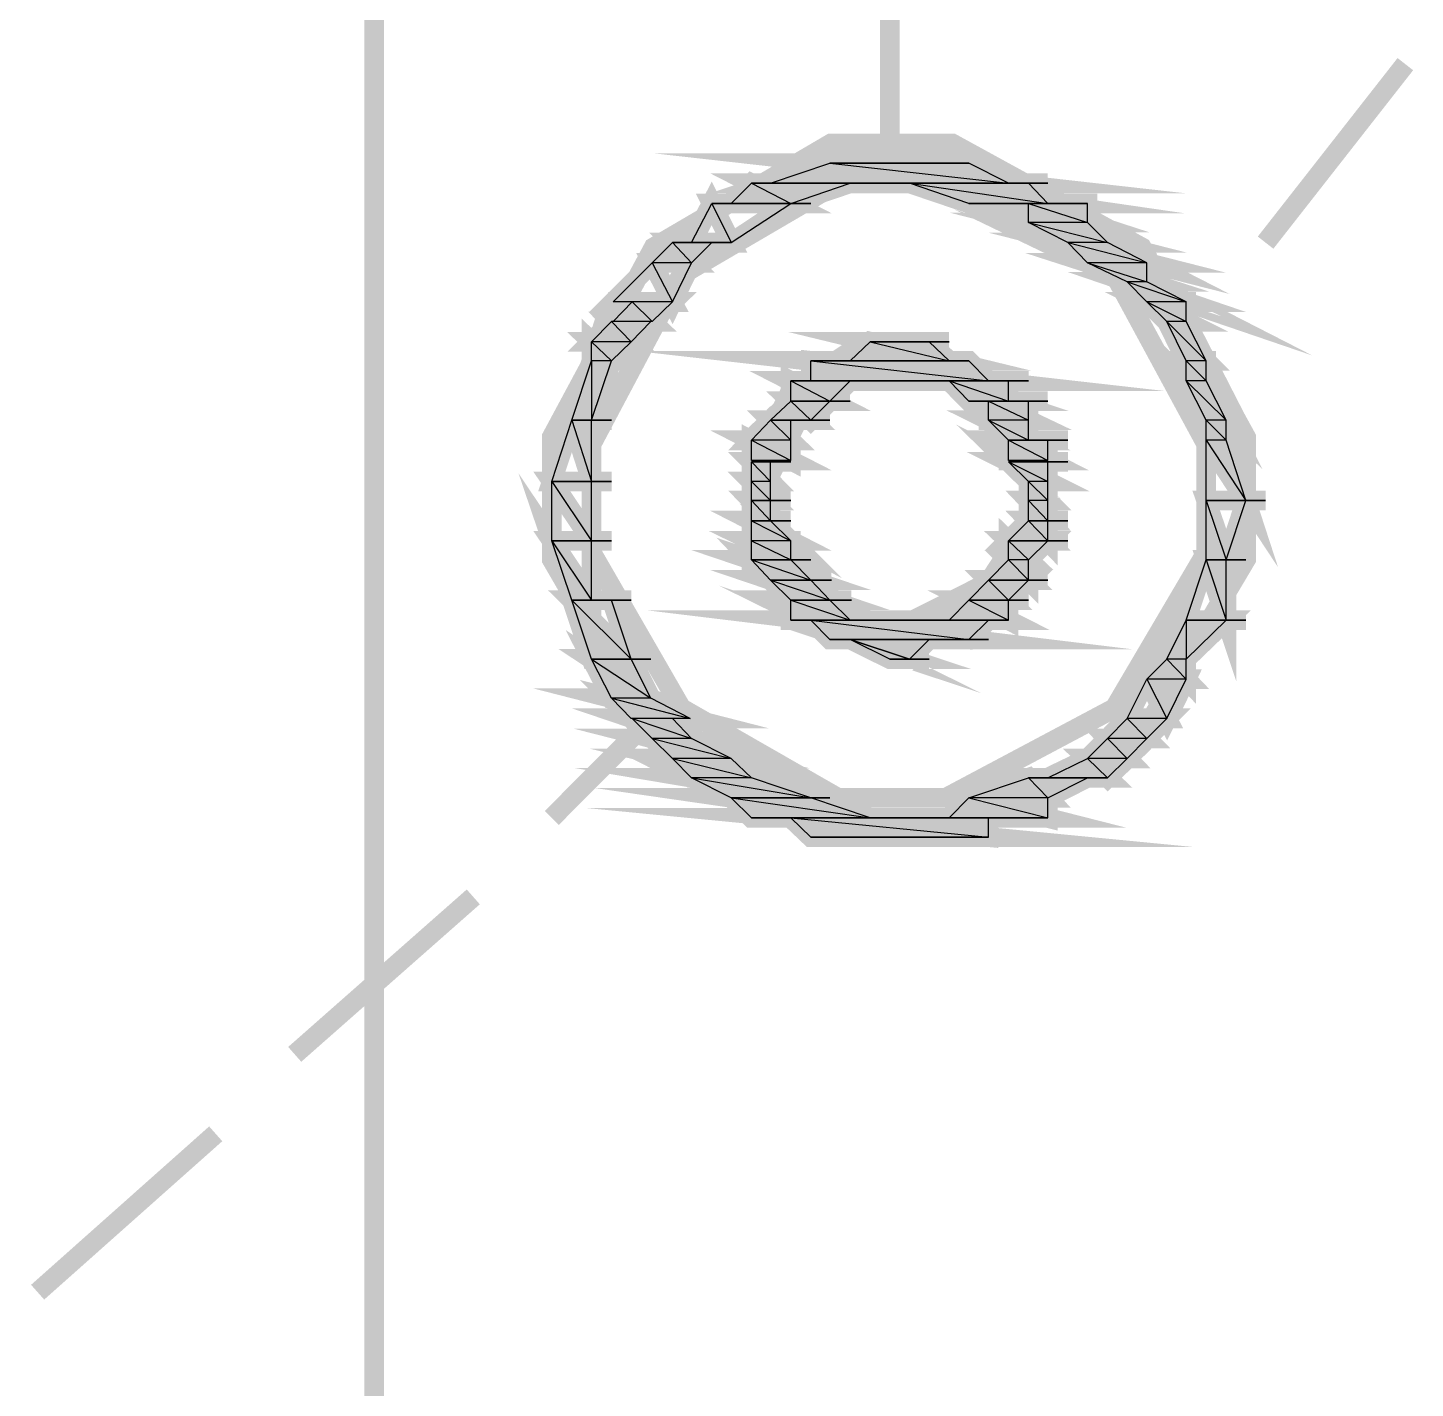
# Model space of a CAD drawing. Extents: x -593 to 248, y 430 to 1024.
# Drawn here: x -231.527 to -228.559, y 805.351 to 808.263 of the extents above; entities that cross this region are included whole.
import ezdxf

# ---------------------------------------------------------------- set-up
doc = ezdxf.new("R2010")
doc.units = 0
doc.header["$MEASUREMENT"] = 0
doc.layers.add('C00-00-00-BLACK', color=7, linetype='Continuous')
doc.layers.add('CFF-00-00', color=1, linetype='Continuous')

msp = doc.modelspace()

# ---------------------------------------------------------------- linework, layer by layer
at = {"layer": 'C00-00-00-BLACK', "const_width": 0.0423}
for points in [[(-230.7858, 802.8849), (-230.7858, 821.0269)], [(-229.6828, 807.9729), (-229.6828, 808.5649)]]:
    msp.add_lwpolyline(points, dxfattribs=at)
for points in [[(-228.9208, 807.2509), (-228.9208, 807.3869), (-229.1438, 807.7929), (-229.5488, 808.0149), (-229.6828, 808.0149), (-229.8088, 808.0149), (-230.1878, 807.7929), (-230.4058, 807.3869), (-230.4058, 807.2509), (-230.4058, 807.1249), (-230.1878, 806.7489), (-229.8088, 806.5309), (-229.6828, 806.5309), (-229.5488, 806.5309), (-229.1438, 806.7489), (-228.9208, 807.1249), (-228.9208, 807.2509)], [(-229.5138, 807.9729), (-229.8108, 807.9729), (-229.4288, 807.9299), (-229.5138, 807.9729)], [(-229.8108, 807.9729), (-229.4288, 807.9299), (-229.9378, 807.9299), (-229.8108, 807.9729)], [(-229.6408, 807.9299), (-229.3448, 807.8869), (-229.5138, 807.8869), (-229.6408, 807.9299)], [(-229.7678, 807.9729), (-229.5138, 807.9729), (-229.8108, 807.9729), (-229.7678, 807.9729)], [(-229.6408, 807.9729), (-229.5558, 807.9729), (-229.7678, 807.9729), (-229.6408, 807.9729)], [(-229.5558, 807.9729), (-229.7678, 807.9729), (-229.5138, 807.9729), (-229.5558, 807.9729)], [(-229.0058, 807.2509), (-229.0058, 807.3719), (-229.2018, 807.7339), (-229.5628, 807.9299), (-229.6828, 807.9299), (-229.7938, 807.9299), (-230.1288, 807.7339), (-230.3208, 807.3719), (-230.3208, 807.2509), (-230.3208, 807.1399), (-230.1288, 806.8069), (-229.7938, 806.6149), (-229.6828, 806.6149), (-229.5628, 806.6149), (-229.2018, 806.8069), (-229.0058, 807.1399), (-229.0058, 807.2509)], [(-229.9788, 807.9299), (-229.8948, 807.8869), (-230.0218, 807.8869), (-229.9788, 807.9299)], [(-229.7678, 807.9299), (-229.9788, 807.9299), (-229.8948, 807.8869), (-229.7678, 807.9299)], [(-229.9378, 807.9299), (-229.7678, 807.9299), (-229.9788, 807.9299), (-229.9378, 807.9299)], [(-229.3858, 807.9299), (-229.9378, 807.9299), (-229.3858, 807.9299)], [(-229.9378, 807.9299), (-229.3858, 807.9299), (-229.3448, 807.9299), (-229.9378, 807.9299)], [(-229.3858, 807.9299), (-229.3448, 807.9299), (-229.9378, 807.9299), (-229.3858, 807.9299)], [(-229.3858, 807.9299), (-229.9378, 807.9299), (-229.4288, 807.9299), (-229.3858, 807.9299)], [(-229.6408, 807.9299), (-229.9378, 807.9299), (-229.7678, 807.9299), (-229.6408, 807.9299)], [(-229.3858, 807.9299), (-229.6408, 807.9299), (-229.3448, 807.8869), (-229.3858, 807.9299)], [(-230.0638, 807.8869), (-230.0218, 807.8029), (-230.1068, 807.8029), (-230.0638, 807.8869)], [(-229.8948, 807.8869), (-230.0638, 807.8869), (-230.0218, 807.8029), (-229.8948, 807.8869)], [(-229.8948, 807.8869), (-230.0218, 807.8869), (-230.0638, 807.8869), (-229.8948, 807.8869)], [(-230.0218, 807.8869), (-229.8948, 807.8869), (-229.8518, 807.8869), (-230.0218, 807.8869)], [(-229.3858, 807.8459), (-229.2168, 807.8029), (-229.3018, 807.8029), (-229.3858, 807.8459)], [(-229.3448, 807.8869), (-229.5138, 807.8869), (-229.2598, 807.8869), (-229.3448, 807.8869)], [(-229.5138, 807.8869), (-229.2598, 807.8869), (-229.3858, 807.8869), (-229.5138, 807.8869)], [(-229.2598, 807.8869), (-229.3858, 807.8869), (-229.2598, 807.8459), (-229.2598, 807.8869)], [(-229.3858, 807.8869), (-229.2598, 807.8459), (-229.3858, 807.8459), (-229.3858, 807.8869)], [(-229.2598, 807.8459), (-229.3858, 807.8459), (-229.2168, 807.8029), (-229.2598, 807.8459)], [(-229.2598, 807.7599), (-229.1328, 807.7189), (-229.1748, 807.7189), (-229.2598, 807.7599)], [(-230.1478, 807.8029), (-230.1068, 807.7599), (-230.1908, 807.7599), (-230.1478, 807.8029)], [(-229.3018, 807.8029), (-229.1328, 807.7599), (-229.2598, 807.7599), (-229.3018, 807.8029)], [(-230.0638, 807.8029), (-230.1478, 807.8029), (-230.1068, 807.7599), (-230.0638, 807.8029)], [(-230.1068, 807.8029), (-230.0638, 807.8029), (-230.1478, 807.8029), (-230.1068, 807.8029)], [(-230.0218, 807.8029), (-230.1068, 807.8029), (-230.0638, 807.8029), (-230.0218, 807.8029)], [(-229.2168, 807.8029), (-229.3018, 807.8029), (-229.1328, 807.7599), (-229.2168, 807.8029)], [(-230.1908, 807.7599), (-230.1478, 807.6759), (-230.2748, 807.6759), (-230.1908, 807.7599)], [(-230.1068, 807.7599), (-230.1908, 807.7599), (-230.1478, 807.6759), (-230.1068, 807.7599)], [(-229.1328, 807.7599), (-229.2598, 807.7599), (-229.1328, 807.7189), (-229.1328, 807.7599)], [(-229.1328, 807.7189), (-229.1748, 807.7189), (-229.0488, 807.6759), (-229.1328, 807.7189)], [(-229.1748, 807.7189), (-229.0488, 807.6759), (-229.1328, 807.6759), (-229.1748, 807.7189)], [(-229.1328, 807.6759), (-229.0488, 807.6339), (-229.0898, 807.6339), (-229.1328, 807.6759)], [(-229.0898, 807.6339), (-229.0058, 807.5499), (-229.0488, 807.5499), (-229.0898, 807.6339)], [(-230.2338, 807.6759), (-230.1908, 807.6339), (-230.2748, 807.6339), (-230.2338, 807.6759)], [(-230.1478, 807.6759), (-230.2338, 807.6759), (-230.1908, 807.6339), (-230.1478, 807.6759)], [(-229.0488, 807.6759), (-229.1328, 807.6759), (-229.0488, 807.6339), (-229.0488, 807.6759)], [(-230.3208, 807.5499), (-230.3208, 807.4229), (-230.3628, 807.4229), (-230.3208, 807.5499)], [(-230.2778, 807.6339), (-230.2358, 807.5909), (-230.3208, 807.5909), (-230.2778, 807.6339)], [(-230.1938, 807.6339), (-230.2778, 807.6339), (-230.2358, 807.5909), (-230.1938, 807.6339)], [(-229.0488, 807.6339), (-229.0898, 807.6339), (-229.0058, 807.5499), (-229.0488, 807.6339)], [(-230.3208, 807.5909), (-230.2778, 807.5499), (-230.3208, 807.5499), (-230.3208, 807.5909)], [(-230.2358, 807.5909), (-230.3208, 807.5909), (-230.2778, 807.5499), (-230.2358, 807.5909)], [(-229.3448, 807.2509), (-229.3448, 807.3099), (-229.4508, 807.4859), (-229.6248, 807.5909), (-229.6828, 807.5909), (-229.7358, 807.5909), (-229.8948, 807.4859), (-229.9788, 807.3099), (-229.9788, 807.2509), (-229.9788, 807.1979), (-229.8948, 807.0399), (-229.7358, 806.9539), (-229.6828, 806.9539), (-229.6248, 806.9539), (-229.4508, 807.0399), (-229.3448, 807.1979), (-229.3448, 807.2509)], [(-229.5988, 807.5909), (-229.7248, 807.5909), (-229.5558, 807.5499), (-229.5988, 807.5909)], [(-229.7248, 807.5909), (-229.5558, 807.5499), (-229.7678, 807.5499), (-229.7248, 807.5909)], [(-229.6828, 807.5909), (-229.5988, 807.5909), (-229.7248, 807.5909), (-229.6828, 807.5909)], [(-229.7248, 807.5909), (-229.5988, 807.5909), (-229.5558, 807.5909), (-229.7248, 807.5909)], [(-229.5988, 807.5909), (-229.5558, 807.5909), (-229.7248, 807.5909), (-229.5988, 807.5909)], [(-229.0488, 807.5069), (-228.9628, 807.4229), (-229.0058, 807.4229), (-229.0488, 807.5069)], [(-229.0488, 807.5499), (-229.0058, 807.5069), (-229.0488, 807.5069), (-229.0488, 807.5499)], [(-230.2778, 807.5499), (-230.3208, 807.5499), (-230.3208, 807.4229), (-230.2778, 807.5499)], [(-229.5138, 807.5499), (-229.8518, 807.5499), (-229.4718, 807.5069), (-229.5138, 807.5499)], [(-229.3858, 807.2509), (-229.3858, 807.3039), (-229.4718, 807.4629), (-229.6328, 807.5469), (-229.6848, 807.5469), (-229.7298, 807.5469), (-229.8598, 807.4629), (-229.9398, 807.3039), (-229.9398, 807.2509), (-229.9398, 807.2079), (-229.8598, 807.0759), (-229.7298, 806.9949), (-229.6848, 806.9949), (-229.6328, 806.9949), (-229.4718, 807.0759), (-229.3858, 807.2079), (-229.3858, 807.2509)], [(-229.8518, 807.5499), (-229.4718, 807.5069), (-229.8518, 807.5069), (-229.8518, 807.5499)], [(-229.8108, 807.5499), (-229.5138, 807.5499), (-229.8518, 807.5499), (-229.8108, 807.5499)], [(-229.5558, 807.5499), (-229.7678, 807.5499), (-229.8108, 807.5499), (-229.5558, 807.5499)], [(-229.5558, 807.5499), (-229.8108, 807.5499), (-229.5138, 807.5499), (-229.5558, 807.5499)], [(-229.7678, 807.5499), (-229.5558, 807.5499), (-229.5138, 807.5499), (-229.7678, 807.5499)], [(-229.0058, 807.5499), (-229.0488, 807.5499), (-229.0058, 807.5069), (-229.0058, 807.5499)], [(-229.8948, 807.5069), (-229.8108, 807.4639), (-229.8948, 807.4639), (-229.8948, 807.5069)], [(-229.5558, 807.5069), (-229.4288, 807.4639), (-229.5138, 807.4639), (-229.5558, 807.5069)], [(-229.7678, 807.5069), (-229.8948, 807.5069), (-229.8108, 807.4639), (-229.7678, 807.5069)], [(-229.8518, 807.5069), (-229.7678, 807.5069), (-229.8948, 807.5069), (-229.8518, 807.5069)], [(-229.4718, 807.5069), (-229.8518, 807.5069), (-229.4718, 807.5069)], [(-229.8518, 807.5069), (-229.4718, 807.5069), (-229.4288, 807.5069), (-229.8518, 807.5069)], [(-229.7248, 807.5069), (-229.6828, 807.5069), (-229.8518, 807.5069), (-229.7248, 807.5069)], [(-229.7248, 807.5069), (-229.8518, 807.5069), (-229.6828, 807.5069), (-229.7248, 807.5069)], [(-229.7248, 807.5069), (-229.8518, 807.5069), (-229.7678, 807.5069), (-229.7248, 807.5069)], [(-229.4718, 807.5069), (-229.6828, 807.5069), (-229.4718, 807.5069)], [(-229.6828, 807.5069), (-229.4718, 807.5069), (-229.6408, 807.5069), (-229.6828, 807.5069)], [(-229.4288, 807.5069), (-229.5558, 807.5069), (-229.4288, 807.4639), (-229.4288, 807.5069)], [(-229.4718, 807.5069), (-229.6408, 807.5069), (-229.4718, 807.5069)], [(-229.6408, 807.5069), (-229.4718, 807.5069), (-229.5558, 807.5069), (-229.6408, 807.5069)], [(-229.4288, 807.5069), (-229.3858, 807.5069), (-229.5558, 807.5069), (-229.4288, 807.5069)], [(-229.4288, 807.5069), (-229.5558, 807.5069), (-229.4718, 807.5069), (-229.4288, 807.5069)], [(-229.0058, 807.5069), (-229.0488, 807.5069), (-228.9628, 807.4229), (-229.0058, 807.5069)], [(-230.3628, 807.4229), (-230.3208, 807.2919), (-230.4058, 807.2919), (-230.3628, 807.4229)], [(-229.8948, 807.4639), (-229.8518, 807.4229), (-229.9378, 807.4229), (-229.8948, 807.4639)], [(-229.8108, 807.4639), (-229.8948, 807.4639), (-229.8518, 807.4229), (-229.8108, 807.4639)], [(-229.8948, 807.4639), (-229.8108, 807.4639), (-229.7678, 807.4639), (-229.8948, 807.4639)], [(-229.8108, 807.4639), (-229.7678, 807.4639), (-229.8948, 807.4639), (-229.8108, 807.4639)], [(-229.4718, 807.4229), (-229.3858, 807.3799), (-229.4288, 807.3799), (-229.4718, 807.4229)], [(-229.3858, 807.4639), (-229.4718, 807.4639), (-229.3858, 807.4229), (-229.3858, 807.4639)], [(-229.4288, 807.4639), (-229.5138, 807.4639), (-229.3858, 807.4639), (-229.4288, 807.4639)], [(-229.5138, 807.4639), (-229.3858, 807.4639), (-229.4718, 807.4639), (-229.5138, 807.4639)], [(-229.4718, 807.4639), (-229.3858, 807.4229), (-229.4718, 807.4229), (-229.4718, 807.4639)], [(-229.3858, 807.4639), (-229.4718, 807.4639), (-229.3858, 807.4639)], [(-229.4718, 807.4639), (-229.3858, 807.4639), (-229.3448, 807.4639), (-229.4718, 807.4639)], [(-229.9378, 807.4229), (-229.8948, 807.3799), (-229.9788, 807.3799), (-229.9378, 807.4229)], [(-229.0058, 807.4229), (-228.9628, 807.3799), (-229.0058, 807.3799), (-229.0058, 807.4229)], [(-229.0058, 807.3799), (-228.9208, 807.2509), (-229.0058, 807.2509), (-229.0058, 807.3799)], [(-230.3208, 807.4229), (-230.3628, 807.4229), (-230.3208, 807.2919), (-230.3208, 807.4229)], [(-230.3628, 807.4229), (-230.3208, 807.4229), (-230.2778, 807.4229), (-230.3628, 807.4229)], [(-230.3208, 807.4229), (-230.2778, 807.4229), (-230.3628, 807.4229), (-230.3208, 807.4229)], [(-229.8948, 807.4229), (-229.9378, 807.4229), (-229.8948, 807.3799), (-229.8948, 807.4229)], [(-229.8518, 807.4229), (-229.9378, 807.4229), (-229.8518, 807.4229)], [(-229.9378, 807.4229), (-229.8518, 807.4229), (-229.8108, 807.4229), (-229.9378, 807.4229)], [(-229.8948, 807.4229), (-229.8518, 807.4229), (-229.9378, 807.4229), (-229.8948, 807.4229)], [(-229.8948, 807.4229), (-229.9378, 807.4229), (-229.8518, 807.4229), (-229.8948, 807.4229)], [(-229.3858, 807.4229), (-229.4718, 807.4229), (-229.3858, 807.3799), (-229.3858, 807.4229)], [(-228.9628, 807.4229), (-229.0058, 807.4229), (-228.9628, 807.3799), (-228.9628, 807.4229)], [(-229.8948, 807.3799), (-229.9788, 807.3799), (-229.8948, 807.3369), (-229.8948, 807.3799)], [(-229.9788, 807.3799), (-229.8948, 807.3369), (-229.9788, 807.3369), (-229.9788, 807.3799)], [(-229.4288, 807.3339), (-229.3448, 807.2919), (-229.3858, 807.2919), (-229.4288, 807.3339)], [(-229.3448, 807.3799), (-229.4288, 807.3799), (-229.3448, 807.3369), (-229.3448, 807.3799)], [(-229.4288, 807.3799), (-229.3448, 807.3369), (-229.4288, 807.3369), (-229.4288, 807.3799)], [(-229.3448, 807.3799), (-229.3018, 807.3799), (-229.4288, 807.3799), (-229.3448, 807.3799)], [(-229.3448, 807.3799), (-229.4288, 807.3799), (-229.3858, 807.3799), (-229.3448, 807.3799)], [(-228.9628, 807.3799), (-229.0058, 807.3799), (-228.9208, 807.2509), (-228.9628, 807.3799)], [(-230.4058, 807.2919), (-230.3208, 807.1649), (-230.4058, 807.1649), (-230.4058, 807.2919)], [(-229.9788, 807.3339), (-229.9378, 807.2919), (-229.9788, 807.2919), (-229.9788, 807.3339)], [(-229.0058, 807.2509), (-228.9628, 807.1239), (-229.0058, 807.1239), (-229.0058, 807.2509)], [(-229.9378, 807.3339), (-229.9788, 807.3339), (-229.9378, 807.2919), (-229.9378, 807.3339)], [(-229.9378, 807.3339), (-229.8948, 807.3339), (-229.9788, 807.3339), (-229.9378, 807.3339)], [(-229.9378, 807.3339), (-229.9788, 807.3339), (-229.8948, 807.3339), (-229.9378, 807.3339)], [(-229.9788, 807.2919), (-229.9378, 807.2509), (-229.9788, 807.2509), (-229.9788, 807.2919)], [(-229.3448, 807.3339), (-229.4288, 807.3339), (-229.3448, 807.2919), (-229.3448, 807.3339)], [(-229.4288, 807.3339), (-229.3448, 807.3339), (-229.3018, 807.3339), (-229.4288, 807.3339)], [(-229.3448, 807.3339), (-229.3018, 807.3339), (-229.4288, 807.3339), (-229.3448, 807.3339)], [(-229.3858, 807.2919), (-229.3448, 807.2509), (-229.3858, 807.2509), (-229.3858, 807.2919)], [(-230.4058, 807.1649), (-230.3208, 807.0379), (-230.3628, 807.0379), (-230.4058, 807.1649)], [(-230.3208, 807.2919), (-230.4058, 807.2919), (-230.3208, 807.1649), (-230.3208, 807.2919)], [(-230.3208, 807.2919), (-230.4058, 807.2919), (-230.3208, 807.2919)], [(-230.4058, 807.2919), (-230.3208, 807.2919), (-230.2778, 807.2919), (-230.4058, 807.2919)], [(-229.9378, 807.2919), (-229.9788, 807.2919), (-229.9378, 807.2509), (-229.9378, 807.2919)], [(-229.9788, 807.2509), (-229.9378, 807.2079), (-229.9788, 807.2079), (-229.9788, 807.2509)], [(-229.3448, 807.2919), (-229.3858, 807.2919), (-229.3448, 807.2509), (-229.3448, 807.2919)], [(-229.3858, 807.2509), (-229.3448, 807.2079), (-229.3858, 807.2079), (-229.3858, 807.2509)], [(-229.9378, 807.2509), (-229.9788, 807.2509), (-229.9378, 807.2079), (-229.9378, 807.2509)], [(-229.9378, 807.2509), (-229.9788, 807.2509), (-229.9378, 807.2509)], [(-229.9788, 807.2509), (-229.9378, 807.2509), (-229.8948, 807.2509), (-229.9788, 807.2509)], [(-229.3448, 807.2509), (-229.3858, 807.2509), (-229.3448, 807.2079), (-229.3448, 807.2509)], [(-228.9208, 807.2509), (-229.0058, 807.2509), (-228.9628, 807.1239), (-228.9208, 807.2509)], [(-228.9208, 807.2509), (-229.0058, 807.2509), (-228.9208, 807.2509)], [(-229.0058, 807.2509), (-228.9208, 807.2509), (-228.8788, 807.2509), (-229.0058, 807.2509)], [(-229.9378, 807.2079), (-229.9788, 807.2079), (-229.8948, 807.1649), (-229.9378, 807.2079)], [(-229.9788, 807.2079), (-229.8948, 807.1649), (-229.9788, 807.1649), (-229.9788, 807.2079)], [(-229.9378, 807.2079), (-229.9788, 807.2079), (-229.9378, 807.2079)], [(-229.9788, 807.2079), (-229.9378, 807.2079), (-229.8948, 807.2079), (-229.9788, 807.2079)], [(-229.3858, 807.2079), (-229.3448, 807.1649), (-229.4288, 807.1649), (-229.3858, 807.2079)], [(-229.4288, 807.1649), (-229.3858, 807.1239), (-229.4288, 807.1239), (-229.4288, 807.1649)], [(-229.3448, 807.2079), (-229.3858, 807.2079), (-229.3448, 807.1649), (-229.3448, 807.2079)], [(-229.3448, 807.2079), (-229.3858, 807.2079), (-229.3448, 807.2079)], [(-229.3858, 807.2079), (-229.3448, 807.2079), (-229.3018, 807.2079), (-229.3858, 807.2079)], [(-230.3208, 807.1649), (-230.4058, 807.1649), (-230.3208, 807.0379), (-230.3208, 807.1649)], [(-230.4058, 807.1649), (-230.3208, 807.1649), (-230.2778, 807.1649), (-230.4058, 807.1649)], [(-230.3208, 807.1649), (-230.2778, 807.1649), (-230.4058, 807.1649), (-230.3208, 807.1649)], [(-229.8948, 807.1649), (-229.9788, 807.1649), (-229.8948, 807.1239), (-229.8948, 807.1649)], [(-229.9788, 807.1649), (-229.8948, 807.1239), (-229.9788, 807.1239), (-229.9788, 807.1649)], [(-229.3448, 807.1649), (-229.4288, 807.1649), (-229.3858, 807.1239), (-229.3448, 807.1649)], [(-229.4288, 807.1649), (-229.3448, 807.1649), (-229.3018, 807.1649), (-229.4288, 807.1649)], [(-229.3448, 807.1649), (-229.3018, 807.1649), (-229.4288, 807.1649), (-229.3448, 807.1649)], [(-229.0058, 807.1239), (-228.9628, 806.9949), (-229.0488, 806.9949), (-229.0058, 807.1239)], [(-229.9788, 807.1239), (-229.8518, 807.0809), (-229.9378, 807.0809), (-229.9788, 807.1239)], [(-229.4288, 807.1239), (-229.3858, 807.0809), (-229.4718, 807.0809), (-229.4288, 807.1239)], [(-229.8948, 807.1239), (-229.9788, 807.1239), (-229.8518, 807.0809), (-229.8948, 807.1239)], [(-229.9378, 807.0809), (-229.8108, 807.0379), (-229.8948, 807.0379), (-229.9378, 807.0809)], [(-229.9788, 807.1239), (-229.8948, 807.1239), (-229.8518, 807.1239), (-229.9788, 807.1239)], [(-229.8948, 807.1239), (-229.8518, 807.1239), (-229.9788, 807.1239), (-229.8948, 807.1239)], [(-229.3858, 807.1239), (-229.4288, 807.1239), (-229.3858, 807.0809), (-229.3858, 807.1239)], [(-228.9628, 807.1239), (-229.0058, 807.1239), (-228.9628, 806.9949), (-228.9628, 807.1239)], [(-229.0058, 807.1239), (-228.9628, 807.1239), (-228.9208, 807.1239), (-229.0058, 807.1239)], [(-228.9628, 807.1239), (-228.9208, 807.1239), (-229.0058, 807.1239), (-228.9628, 807.1239)], [(-230.3628, 807.0379), (-230.2358, 806.9119), (-230.3208, 806.9119), (-230.3628, 807.0379)], [(-229.8518, 807.0809), (-229.9378, 807.0809), (-229.8108, 807.0379), (-229.8518, 807.0809)], [(-229.8518, 807.0809), (-229.9378, 807.0809), (-229.8518, 807.0809)], [(-229.9378, 807.0809), (-229.8518, 807.0809), (-229.8078, 807.0809), (-229.9378, 807.0809)], [(-229.4718, 807.0809), (-229.4288, 807.0379), (-229.5138, 807.0379), (-229.4718, 807.0809)], [(-229.3858, 807.0809), (-229.4718, 807.0809), (-229.4288, 807.0379), (-229.3858, 807.0809)], [(-229.3858, 807.0809), (-229.4718, 807.0809), (-229.3858, 807.0809)], [(-229.4718, 807.0809), (-229.3858, 807.0809), (-229.3448, 807.0809), (-229.4718, 807.0809)], [(-229.6408, 806.9119), (-229.6828, 806.9119), (-229.7678, 806.9539), (-229.6408, 806.9119)], [(-229.8948, 807.0379), (-229.7678, 806.9949), (-229.8948, 806.9949), (-229.8948, 807.0379)], [(-229.5138, 807.0379), (-229.4288, 806.9949), (-229.5558, 806.9949), (-229.5138, 807.0379)], [(-229.0488, 806.9949), (-229.0488, 806.9119), (-229.0898, 806.9119), (-229.0488, 806.9949)], [(-230.2778, 807.0379), (-230.3628, 807.0379), (-230.2358, 806.9119), (-230.2778, 807.0379)], [(-230.2778, 807.0379), (-230.2358, 807.0379), (-230.3628, 807.0379), (-230.2778, 807.0379)], [(-230.2778, 807.0379), (-230.3628, 807.0379), (-230.3208, 807.0379), (-230.2778, 807.0379)], [(-229.8108, 807.0379), (-229.8948, 807.0379), (-229.7678, 806.9949), (-229.8108, 807.0379)], [(-229.8108, 807.0379), (-229.8948, 807.0379), (-229.8108, 807.0379)], [(-229.8948, 807.0379), (-229.8108, 807.0379), (-229.7648, 807.0379), (-229.8948, 807.0379)], [(-229.4288, 807.0379), (-229.5138, 807.0379), (-229.4288, 806.9949), (-229.4288, 807.0379)], [(-229.4288, 807.0379), (-229.5138, 807.0379), (-229.4288, 807.0379)], [(-229.5138, 807.0379), (-229.4288, 807.0379), (-229.3858, 807.0379), (-229.5138, 807.0379)], [(-229.4718, 806.9949), (-229.8518, 806.9949), (-229.5138, 806.9539), (-229.4718, 806.9949)], [(-229.7678, 806.9949), (-229.8948, 806.9949), (-229.7248, 806.9949), (-229.7678, 806.9949)], [(-229.8948, 806.9949), (-229.7248, 806.9949), (-229.8518, 806.9949), (-229.8948, 806.9949)], [(-229.8518, 806.9949), (-229.5138, 806.9539), (-229.8108, 806.9539), (-229.8518, 806.9949)], [(-229.7248, 806.9949), (-229.8518, 806.9949), (-229.7248, 806.9949)], [(-229.8518, 806.9949), (-229.7248, 806.9949), (-229.6828, 806.9949), (-229.8518, 806.9949)], [(-229.6828, 806.9949), (-229.6408, 806.9949), (-229.8518, 806.9949), (-229.6828, 806.9949)], [(-229.6828, 806.9949), (-229.8518, 806.9949), (-229.7248, 806.9949), (-229.6828, 806.9949)], [(-229.8518, 806.9949), (-229.6828, 806.9949), (-229.6408, 806.9949), (-229.8518, 806.9949)], [(-229.6828, 806.9949), (-229.6408, 806.9949), (-229.8518, 806.9949), (-229.6828, 806.9949)], [(-229.6408, 806.9949), (-229.4718, 806.9949), (-229.6828, 806.9949), (-229.6408, 806.9949)], [(-229.5988, 806.9949), (-229.4718, 806.9949), (-229.6408, 806.9949), (-229.5988, 806.9949)], [(-229.4718, 806.9949), (-229.6408, 806.9949), (-229.4718, 806.9949)], [(-229.5558, 806.9949), (-229.4718, 806.9949), (-229.5988, 806.9949), (-229.5558, 806.9949)], [(-229.4718, 806.9949), (-229.5988, 806.9949), (-229.4718, 806.9949)], [(-229.5988, 806.9949), (-229.4718, 806.9949), (-229.4288, 806.9949), (-229.5988, 806.9949)], [(-229.4718, 806.9949), (-229.5988, 806.9949), (-229.4718, 806.9949)], [(-229.4288, 806.9949), (-229.5558, 806.9949), (-229.4718, 806.9949), (-229.4288, 806.9949)], [(-229.0488, 806.9949), (-228.9628, 806.9949), (-228.9208, 806.9949), (-229.0488, 806.9949)], [(-228.9628, 806.9949), (-228.9208, 806.9949), (-229.0488, 806.9949), (-228.9628, 806.9949)], [(-228.9628, 806.9949), (-229.0488, 806.9949), (-229.0488, 806.9119), (-228.9628, 806.9949)], [(-230.3208, 806.9119), (-230.1938, 806.8279), (-230.2778, 806.8279), (-230.3208, 806.9119)], [(-229.7678, 806.9539), (-229.5988, 806.9539), (-229.6408, 806.9119), (-229.7678, 806.9539)], [(-229.5138, 806.9539), (-229.8108, 806.9539), (-229.5138, 806.9539)], [(-229.8108, 806.9539), (-229.5138, 806.9539), (-229.4718, 806.9539), (-229.8108, 806.9539)], [(-229.5138, 806.9539), (-229.8108, 806.9539), (-229.5558, 806.9539), (-229.5138, 806.9539)], [(-229.8108, 806.9539), (-229.5558, 806.9539), (-229.7678, 806.9539), (-229.8108, 806.9539)], [(-229.5988, 806.9539), (-229.5558, 806.9539), (-229.7678, 806.9539), (-229.5988, 806.9539)], [(-229.5988, 806.9539), (-229.7678, 806.9539), (-229.5558, 806.9539), (-229.5988, 806.9539)], [(-229.0898, 806.9119), (-229.0488, 806.8689), (-229.1328, 806.8689), (-229.0898, 806.9119)], [(-230.2358, 806.9119), (-230.3208, 806.9119), (-230.1938, 806.8279), (-230.2358, 806.9119)], [(-230.3208, 806.9119), (-230.2358, 806.9119), (-230.1938, 806.9119), (-230.3208, 806.9119)], [(-230.2358, 806.9119), (-230.1938, 806.9119), (-230.3208, 806.9119), (-230.2358, 806.9119)], [(-229.6408, 806.9119), (-229.5988, 806.9119), (-229.6828, 806.9119), (-229.6408, 806.9119)], [(-229.1328, 806.8689), (-229.0898, 806.7849), (-229.1748, 806.7849), (-229.1328, 806.8689)], [(-229.0488, 806.9119), (-229.0898, 806.9119), (-229.0488, 806.8689), (-229.0488, 806.9119)], [(-229.0488, 806.8689), (-229.1328, 806.8689), (-229.0898, 806.7849), (-229.0488, 806.8689)], [(-230.1938, 806.8279), (-230.2778, 806.8279), (-230.1098, 806.7849), (-230.1938, 806.8279)], [(-230.2778, 806.8279), (-230.1098, 806.7849), (-230.2358, 806.7849), (-230.2778, 806.8279)], [(-230.2338, 806.7849), (-230.1068, 806.7419), (-230.1908, 806.7419), (-230.2338, 806.7849)], [(-230.1478, 806.7849), (-230.2338, 806.7849), (-230.1068, 806.7419), (-230.1478, 806.7849)], [(-229.1748, 806.7849), (-229.1328, 806.7419), (-229.2168, 806.7419), (-229.1748, 806.7849)], [(-229.0898, 806.7849), (-229.1748, 806.7849), (-229.1328, 806.7419), (-229.0898, 806.7849)], [(-230.1068, 806.7419), (-230.1908, 806.7419), (-230.0218, 806.6989), (-230.1068, 806.7419)], [(-230.1908, 806.7419), (-230.0218, 806.6989), (-230.1478, 806.6989), (-230.1908, 806.7419)], [(-229.2168, 806.7419), (-229.1748, 806.6989), (-229.2598, 806.6989), (-229.2168, 806.7419)], [(-230.1478, 806.6989), (-229.9788, 806.6579), (-230.1068, 806.6579), (-230.1478, 806.6989)], [(-229.1328, 806.7419), (-229.2168, 806.7419), (-229.1748, 806.6989), (-229.1328, 806.7419)], [(-230.0218, 806.6989), (-230.1478, 806.6989), (-229.9788, 806.6579), (-230.0218, 806.6989)], [(-229.2598, 806.6989), (-229.2168, 806.6579), (-229.3448, 806.6579), (-229.2598, 806.6989)], [(-229.1748, 806.6989), (-229.2598, 806.6989), (-229.2168, 806.6579), (-229.1748, 806.6989)], [(-229.9788, 806.6579), (-230.1068, 806.6579), (-229.8518, 806.6149), (-229.9788, 806.6579)], [(-230.1068, 806.6579), (-229.8518, 806.6149), (-230.0218, 806.6149), (-230.1068, 806.6579)], [(-229.3858, 806.6579), (-229.3448, 806.6149), (-229.5138, 806.6149), (-229.3858, 806.6579)], [(-229.2598, 806.6579), (-229.3858, 806.6579), (-229.3448, 806.6149), (-229.2598, 806.6579)], [(-229.3448, 806.6579), (-229.2598, 806.6579), (-229.3858, 806.6579), (-229.3448, 806.6579)], [(-229.2168, 806.6579), (-229.3448, 806.6579), (-229.2598, 806.6579), (-229.2168, 806.6579)], [(-230.0218, 806.6149), (-229.7248, 806.5719), (-229.9788, 806.5719), (-230.0218, 806.6149)], [(-229.8518, 806.6149), (-230.0218, 806.6149), (-229.7248, 806.5719), (-229.8518, 806.6149)], [(-229.8518, 806.6149), (-230.0218, 806.6149), (-229.8518, 806.6149)], [(-230.0218, 806.6149), (-229.8518, 806.6149), (-229.8108, 806.6149), (-230.0218, 806.6149)], [(-229.3448, 806.6149), (-229.5138, 806.6149), (-229.3448, 806.5719), (-229.3448, 806.6149)], [(-229.5138, 806.6149), (-229.3448, 806.5719), (-229.5558, 806.5719), (-229.5138, 806.6149)], [(-229.4718, 806.5719), (-229.8948, 806.5719), (-229.4718, 806.5309), (-229.4718, 806.5719)], [(-229.7248, 806.5719), (-229.9788, 806.5719), (-229.5988, 806.5719), (-229.7248, 806.5719)], [(-229.9788, 806.5719), (-229.5988, 806.5719), (-229.9378, 806.5719), (-229.9788, 806.5719)], [(-229.3858, 806.5719), (-229.9378, 806.5719), (-229.4718, 806.5719), (-229.3858, 806.5719)], [(-229.9378, 806.5719), (-229.4718, 806.5719), (-229.8948, 806.5719), (-229.9378, 806.5719)], [(-229.8948, 806.5719), (-229.4718, 806.5309), (-229.8518, 806.5309), (-229.8948, 806.5719)], [(-229.5988, 806.5719), (-229.3858, 806.5719), (-229.3448, 806.5719), (-229.5988, 806.5719)], [(-229.3858, 806.5719), (-229.3448, 806.5719), (-229.5988, 806.5719), (-229.3858, 806.5719)], [(-229.5158, 806.5719), (-229.3858, 806.5719), (-229.5578, 806.5719), (-229.5158, 806.5719)], [(-229.3448, 806.5719), (-229.5158, 806.5719), (-229.3858, 806.5719), (-229.3448, 806.5719)], [(-229.5988, 806.5309), (-229.7678, 806.5309), (-229.8518, 806.5309), (-229.5988, 806.5309)], [(-229.8518, 806.5309), (-229.4718, 806.5309), (-229.5988, 806.5309), (-229.8518, 806.5309)], [(-229.5988, 806.5309), (-229.5558, 806.5309), (-229.7678, 806.5309), (-229.5988, 806.5309)]]:
    msp.add_lwpolyline(points, close=True, dxfattribs=at)
at = {"layer": 'C00-00-00-BLACK'}
for points in [[(-229.8108, 807.9729), (-229.4288, 807.9299), (-229.9378, 807.9299), (-229.8108, 807.9729)], [(-229.7678, 807.9729), (-229.5138, 807.9729), (-229.8108, 807.9729), (-229.7678, 807.9729)], [(-229.5138, 807.9729), (-229.8108, 807.9729), (-229.4288, 807.9299), (-229.5138, 807.9729)], [(-229.6408, 807.9729), (-229.5558, 807.9729), (-229.7678, 807.9729), (-229.6408, 807.9729)], [(-229.5558, 807.9729), (-229.7678, 807.9729), (-229.5138, 807.9729), (-229.5558, 807.9729)], [(-229.9788, 807.9299), (-229.8948, 807.8869), (-230.0218, 807.8869), (-229.9788, 807.9299)], [(-229.9378, 807.9299), (-229.7678, 807.9299), (-229.9788, 807.9299), (-229.9378, 807.9299)], [(-229.7678, 807.9299), (-229.9788, 807.9299), (-229.8948, 807.8869), (-229.7678, 807.9299)], [(-229.3858, 807.9299), (-229.9378, 807.9299), (-229.3858, 807.9299)], [(-229.9378, 807.9299), (-229.3858, 807.9299), (-229.3448, 807.9299), (-229.9378, 807.9299)], [(-229.3858, 807.9299), (-229.3448, 807.9299), (-229.9378, 807.9299), (-229.3858, 807.9299)], [(-229.3858, 807.9299), (-229.9378, 807.9299), (-229.4288, 807.9299), (-229.3858, 807.9299)], [(-229.6408, 807.9299), (-229.9378, 807.9299), (-229.7678, 807.9299), (-229.6408, 807.9299)], [(-229.3858, 807.9299), (-229.6408, 807.9299), (-229.3448, 807.8869), (-229.3858, 807.9299)], [(-229.6408, 807.9299), (-229.3448, 807.8869), (-229.5138, 807.8869), (-229.6408, 807.9299)], [(-230.0638, 807.8869), (-230.0218, 807.8029), (-230.1068, 807.8029), (-230.0638, 807.8869)], [(-229.8948, 807.8869), (-230.0218, 807.8869), (-230.0638, 807.8869), (-229.8948, 807.8869)], [(-229.8948, 807.8869), (-230.0638, 807.8869), (-230.0218, 807.8029), (-229.8948, 807.8869)], [(-230.0218, 807.8869), (-229.8948, 807.8869), (-229.8518, 807.8869), (-230.0218, 807.8869)], [(-229.3448, 807.8869), (-229.5138, 807.8869), (-229.2598, 807.8869), (-229.3448, 807.8869)], [(-229.5138, 807.8869), (-229.2598, 807.8869), (-229.3858, 807.8869), (-229.5138, 807.8869)], [(-229.2598, 807.8869), (-229.3858, 807.8869), (-229.2598, 807.8459), (-229.2598, 807.8869)], [(-229.3858, 807.8869), (-229.2598, 807.8459), (-229.3858, 807.8459), (-229.3858, 807.8869)], [(-229.2598, 807.8459), (-229.3858, 807.8459), (-229.2168, 807.8029), (-229.2598, 807.8459)], [(-229.3858, 807.8459), (-229.2168, 807.8029), (-229.3018, 807.8029), (-229.3858, 807.8459)], [(-230.1478, 807.8029), (-230.1068, 807.7599), (-230.1908, 807.7599), (-230.1478, 807.8029)], [(-230.1068, 807.8029), (-230.0638, 807.8029), (-230.1478, 807.8029), (-230.1068, 807.8029)], [(-230.0638, 807.8029), (-230.1478, 807.8029), (-230.1068, 807.7599), (-230.0638, 807.8029)], [(-230.0218, 807.8029), (-230.1068, 807.8029), (-230.0638, 807.8029), (-230.0218, 807.8029)], [(-229.2168, 807.8029), (-229.3018, 807.8029), (-229.1328, 807.7599), (-229.2168, 807.8029)], [(-229.3018, 807.8029), (-229.1328, 807.7599), (-229.2598, 807.7599), (-229.3018, 807.8029)], [(-230.1908, 807.7599), (-230.1478, 807.6759), (-230.2748, 807.6759), (-230.1908, 807.7599)], [(-230.1068, 807.7599), (-230.1908, 807.7599), (-230.1478, 807.6759), (-230.1068, 807.7599)], [(-229.1328, 807.7599), (-229.2598, 807.7599), (-229.1328, 807.7189), (-229.1328, 807.7599)], [(-229.2598, 807.7599), (-229.1328, 807.7189), (-229.1748, 807.7189), (-229.2598, 807.7599)], [(-229.1328, 807.7189), (-229.1748, 807.7189), (-229.0488, 807.6759), (-229.1328, 807.7189)], [(-229.1748, 807.7189), (-229.0488, 807.6759), (-229.1328, 807.6759), (-229.1748, 807.7189)], [(-230.2338, 807.6759), (-230.1908, 807.6339), (-230.2748, 807.6339), (-230.2338, 807.6759)], [(-230.1478, 807.6759), (-230.2338, 807.6759), (-230.1908, 807.6339), (-230.1478, 807.6759)], [(-229.0488, 807.6759), (-229.1328, 807.6759), (-229.0488, 807.6339), (-229.0488, 807.6759)], [(-229.1328, 807.6759), (-229.0488, 807.6339), (-229.0898, 807.6339), (-229.1328, 807.6759)], [(-230.2778, 807.6339), (-230.2358, 807.5909), (-230.3208, 807.5909), (-230.2778, 807.6339)], [(-230.1938, 807.6339), (-230.2778, 807.6339), (-230.2358, 807.5909), (-230.1938, 807.6339)], [(-229.0488, 807.6339), (-229.0898, 807.6339), (-229.0058, 807.5499), (-229.0488, 807.6339)], [(-229.0898, 807.6339), (-229.0058, 807.5499), (-229.0488, 807.5499), (-229.0898, 807.6339)], [(-230.2358, 807.5909), (-230.3208, 807.5909), (-230.2778, 807.5499), (-230.2358, 807.5909)], [(-230.3208, 807.5909), (-230.2778, 807.5499), (-230.3208, 807.5499), (-230.3208, 807.5909)], [(-229.7248, 807.5909), (-229.5558, 807.5499), (-229.7678, 807.5499), (-229.7248, 807.5909)], [(-229.6828, 807.5909), (-229.5988, 807.5909), (-229.7248, 807.5909), (-229.6828, 807.5909)], [(-229.7248, 807.5909), (-229.5988, 807.5909), (-229.5558, 807.5909), (-229.7248, 807.5909)], [(-229.5988, 807.5909), (-229.5558, 807.5909), (-229.7248, 807.5909), (-229.5988, 807.5909)], [(-229.5988, 807.5909), (-229.7248, 807.5909), (-229.5558, 807.5499), (-229.5988, 807.5909)], [(-230.3208, 807.5499), (-230.3208, 807.4229), (-230.3628, 807.4229), (-230.3208, 807.5499)], [(-230.2778, 807.5499), (-230.3208, 807.5499), (-230.3208, 807.4229), (-230.2778, 807.5499)], [(-229.8108, 807.5499), (-229.5138, 807.5499), (-229.8518, 807.5499), (-229.8108, 807.5499)], [(-229.5138, 807.5499), (-229.8518, 807.5499), (-229.4718, 807.5069), (-229.5138, 807.5499)], [(-229.8518, 807.5499), (-229.4718, 807.5069), (-229.8518, 807.5069), (-229.8518, 807.5499)], [(-229.5558, 807.5499), (-229.7678, 807.5499), (-229.8108, 807.5499), (-229.5558, 807.5499)], [(-229.5558, 807.5499), (-229.8108, 807.5499), (-229.5138, 807.5499), (-229.5558, 807.5499)], [(-229.7678, 807.5499), (-229.5558, 807.5499), (-229.5138, 807.5499), (-229.7678, 807.5499)], [(-229.0058, 807.5499), (-229.0488, 807.5499), (-229.0058, 807.5069), (-229.0058, 807.5499)], [(-229.0488, 807.5499), (-229.0058, 807.5069), (-229.0488, 807.5069), (-229.0488, 807.5499)], [(-229.8518, 807.5069), (-229.7678, 807.5069), (-229.8948, 807.5069), (-229.8518, 807.5069)], [(-229.7678, 807.5069), (-229.8948, 807.5069), (-229.8108, 807.4639), (-229.7678, 807.5069)], [(-229.8948, 807.5069), (-229.8108, 807.4639), (-229.8948, 807.4639), (-229.8948, 807.5069)], [(-229.4718, 807.5069), (-229.8518, 807.5069), (-229.4718, 807.5069)], [(-229.8518, 807.5069), (-229.4718, 807.5069), (-229.4288, 807.5069), (-229.8518, 807.5069)], [(-229.7248, 807.5069), (-229.6828, 807.5069), (-229.8518, 807.5069), (-229.7248, 807.5069)], [(-229.7248, 807.5069), (-229.8518, 807.5069), (-229.6828, 807.5069), (-229.7248, 807.5069)], [(-229.7248, 807.5069), (-229.8518, 807.5069), (-229.7678, 807.5069), (-229.7248, 807.5069)], [(-229.4718, 807.5069), (-229.6828, 807.5069), (-229.4718, 807.5069)], [(-229.6828, 807.5069), (-229.4718, 807.5069), (-229.6408, 807.5069), (-229.6828, 807.5069)], [(-229.4718, 807.5069), (-229.6408, 807.5069), (-229.4718, 807.5069)], [(-229.6408, 807.5069), (-229.4718, 807.5069), (-229.5558, 807.5069), (-229.6408, 807.5069)], [(-229.4288, 807.5069), (-229.3858, 807.5069), (-229.5558, 807.5069), (-229.4288, 807.5069)], [(-229.4288, 807.5069), (-229.5558, 807.5069), (-229.4718, 807.5069), (-229.4288, 807.5069)], [(-229.4288, 807.5069), (-229.5558, 807.5069), (-229.4288, 807.4639), (-229.4288, 807.5069)], [(-229.5558, 807.5069), (-229.4288, 807.4639), (-229.5138, 807.4639), (-229.5558, 807.5069)], [(-229.0058, 807.5069), (-229.0488, 807.5069), (-228.9628, 807.4229), (-229.0058, 807.5069)], [(-229.0488, 807.5069), (-228.9628, 807.4229), (-229.0058, 807.4229), (-229.0488, 807.5069)], [(-229.8948, 807.4639), (-229.8518, 807.4229), (-229.9378, 807.4229), (-229.8948, 807.4639)], [(-229.8948, 807.4639), (-229.8108, 807.4639), (-229.7678, 807.4639), (-229.8948, 807.4639)], [(-229.8108, 807.4639), (-229.7678, 807.4639), (-229.8948, 807.4639), (-229.8108, 807.4639)], [(-229.8108, 807.4639), (-229.8948, 807.4639), (-229.8518, 807.4229), (-229.8108, 807.4639)], [(-229.4288, 807.4639), (-229.5138, 807.4639), (-229.3858, 807.4639), (-229.4288, 807.4639)], [(-229.5138, 807.4639), (-229.3858, 807.4639), (-229.4718, 807.4639), (-229.5138, 807.4639)], [(-229.3858, 807.4639), (-229.4718, 807.4639), (-229.3858, 807.4639)], [(-229.4718, 807.4639), (-229.3858, 807.4639), (-229.3448, 807.4639), (-229.4718, 807.4639)], [(-229.3858, 807.4639), (-229.4718, 807.4639), (-229.3858, 807.4229), (-229.3858, 807.4639)], [(-229.4718, 807.4639), (-229.3858, 807.4229), (-229.4718, 807.4229), (-229.4718, 807.4639)], [(-230.3628, 807.4229), (-230.3208, 807.2919), (-230.4058, 807.2919), (-230.3628, 807.4229)], [(-230.3628, 807.4229), (-230.3208, 807.4229), (-230.2778, 807.4229), (-230.3628, 807.4229)], [(-230.3208, 807.4229), (-230.2778, 807.4229), (-230.3628, 807.4229), (-230.3208, 807.4229)], [(-230.3208, 807.4229), (-230.3628, 807.4229), (-230.3208, 807.2919), (-230.3208, 807.4229)], [(-229.9378, 807.4229), (-229.8948, 807.3799), (-229.9788, 807.3799), (-229.9378, 807.4229)], [(-229.8518, 807.4229), (-229.9378, 807.4229), (-229.8518, 807.4229)], [(-229.9378, 807.4229), (-229.8518, 807.4229), (-229.8108, 807.4229), (-229.9378, 807.4229)], [(-229.8948, 807.4229), (-229.8518, 807.4229), (-229.9378, 807.4229), (-229.8948, 807.4229)], [(-229.8948, 807.4229), (-229.9378, 807.4229), (-229.8518, 807.4229), (-229.8948, 807.4229)], [(-229.8948, 807.4229), (-229.9378, 807.4229), (-229.8948, 807.3799), (-229.8948, 807.4229)], [(-229.3858, 807.4229), (-229.4718, 807.4229), (-229.3858, 807.3799), (-229.3858, 807.4229)], [(-229.4718, 807.4229), (-229.3858, 807.3799), (-229.4288, 807.3799), (-229.4718, 807.4229)], [(-228.9628, 807.4229), (-229.0058, 807.4229), (-228.9628, 807.3799), (-228.9628, 807.4229)], [(-229.0058, 807.4229), (-228.9628, 807.3799), (-229.0058, 807.3799), (-229.0058, 807.4229)], [(-229.8948, 807.3799), (-229.9788, 807.3799), (-229.8948, 807.3369), (-229.8948, 807.3799)], [(-229.9788, 807.3799), (-229.8948, 807.3369), (-229.9788, 807.3369), (-229.9788, 807.3799)], [(-229.3448, 807.3799), (-229.3018, 807.3799), (-229.4288, 807.3799), (-229.3448, 807.3799)], [(-229.3448, 807.3799), (-229.4288, 807.3799), (-229.3858, 807.3799), (-229.3448, 807.3799)], [(-229.3448, 807.3799), (-229.4288, 807.3799), (-229.3448, 807.3369), (-229.3448, 807.3799)], [(-229.4288, 807.3799), (-229.3448, 807.3369), (-229.4288, 807.3369), (-229.4288, 807.3799)], [(-228.9628, 807.3799), (-229.0058, 807.3799), (-228.9208, 807.2509), (-228.9628, 807.3799)], [(-229.0058, 807.3799), (-228.9208, 807.2509), (-229.0058, 807.2509), (-229.0058, 807.3799)], [(-229.9378, 807.3339), (-229.8948, 807.3339), (-229.9788, 807.3339), (-229.9378, 807.3339)], [(-229.9378, 807.3339), (-229.9788, 807.3339), (-229.8948, 807.3339), (-229.9378, 807.3339)], [(-229.9378, 807.3339), (-229.9788, 807.3339), (-229.9378, 807.2919), (-229.9378, 807.3339)], [(-229.9788, 807.3339), (-229.9378, 807.2919), (-229.9788, 807.2919), (-229.9788, 807.3339)], [(-229.4288, 807.3339), (-229.3448, 807.3339), (-229.3018, 807.3339), (-229.4288, 807.3339)], [(-229.3448, 807.3339), (-229.3018, 807.3339), (-229.4288, 807.3339), (-229.3448, 807.3339)], [(-229.3448, 807.3339), (-229.4288, 807.3339), (-229.3448, 807.2919), (-229.3448, 807.3339)], [(-229.4288, 807.3339), (-229.3448, 807.2919), (-229.3858, 807.2919), (-229.4288, 807.3339)], [(-230.3208, 807.2919), (-230.4058, 807.2919), (-230.3208, 807.2919)], [(-230.4058, 807.2919), (-230.3208, 807.2919), (-230.2778, 807.2919), (-230.4058, 807.2919)], [(-230.3208, 807.2919), (-230.4058, 807.2919), (-230.3208, 807.1649), (-230.3208, 807.2919)], [(-230.4058, 807.2919), (-230.3208, 807.1649), (-230.4058, 807.1649), (-230.4058, 807.2919)], [(-229.9378, 807.2919), (-229.9788, 807.2919), (-229.9378, 807.2509), (-229.9378, 807.2919)], [(-229.9788, 807.2919), (-229.9378, 807.2509), (-229.9788, 807.2509), (-229.9788, 807.2919)], [(-229.3448, 807.2919), (-229.3858, 807.2919), (-229.3448, 807.2509), (-229.3448, 807.2919)], [(-229.3858, 807.2919), (-229.3448, 807.2509), (-229.3858, 807.2509), (-229.3858, 807.2919)], [(-229.9378, 807.2509), (-229.9788, 807.2509), (-229.9378, 807.2509)], [(-229.9788, 807.2509), (-229.9378, 807.2509), (-229.8948, 807.2509), (-229.9788, 807.2509)], [(-229.9378, 807.2509), (-229.9788, 807.2509), (-229.9378, 807.2079), (-229.9378, 807.2509)], [(-229.9788, 807.2509), (-229.9378, 807.2079), (-229.9788, 807.2079), (-229.9788, 807.2509)], [(-229.3448, 807.2509), (-229.3858, 807.2509), (-229.3448, 807.2079), (-229.3448, 807.2509)], [(-229.3858, 807.2509), (-229.3448, 807.2079), (-229.3858, 807.2079), (-229.3858, 807.2509)], [(-228.9208, 807.2509), (-229.0058, 807.2509), (-228.9208, 807.2509)], [(-229.0058, 807.2509), (-228.9208, 807.2509), (-228.8788, 807.2509), (-229.0058, 807.2509)], [(-228.9208, 807.2509), (-229.0058, 807.2509), (-228.9628, 807.1239), (-228.9208, 807.2509)], [(-229.0058, 807.2509), (-228.9628, 807.1239), (-229.0058, 807.1239), (-229.0058, 807.2509)], [(-229.9378, 807.2079), (-229.9788, 807.2079), (-229.9378, 807.2079)], [(-229.9788, 807.2079), (-229.9378, 807.2079), (-229.8948, 807.2079), (-229.9788, 807.2079)], [(-229.9378, 807.2079), (-229.9788, 807.2079), (-229.8948, 807.1649), (-229.9378, 807.2079)], [(-229.9788, 807.2079), (-229.8948, 807.1649), (-229.9788, 807.1649), (-229.9788, 807.2079)], [(-229.3858, 807.2079), (-229.3448, 807.1649), (-229.4288, 807.1649), (-229.3858, 807.2079)], [(-229.3448, 807.2079), (-229.3858, 807.2079), (-229.3448, 807.2079)], [(-229.3858, 807.2079), (-229.3448, 807.2079), (-229.3018, 807.2079), (-229.3858, 807.2079)], [(-229.3448, 807.2079), (-229.3858, 807.2079), (-229.3448, 807.1649), (-229.3448, 807.2079)], [(-230.4058, 807.1649), (-230.3208, 807.1649), (-230.2778, 807.1649), (-230.4058, 807.1649)], [(-230.3208, 807.1649), (-230.2778, 807.1649), (-230.4058, 807.1649), (-230.3208, 807.1649)], [(-230.3208, 807.1649), (-230.4058, 807.1649), (-230.3208, 807.0379), (-230.3208, 807.1649)], [(-230.4058, 807.1649), (-230.3208, 807.0379), (-230.3628, 807.0379), (-230.4058, 807.1649)], [(-229.8948, 807.1649), (-229.9788, 807.1649), (-229.8948, 807.1239), (-229.8948, 807.1649)], [(-229.9788, 807.1649), (-229.8948, 807.1239), (-229.9788, 807.1239), (-229.9788, 807.1649)], [(-229.4288, 807.1649), (-229.3448, 807.1649), (-229.3018, 807.1649), (-229.4288, 807.1649)], [(-229.3448, 807.1649), (-229.3018, 807.1649), (-229.4288, 807.1649), (-229.3448, 807.1649)], [(-229.3448, 807.1649), (-229.4288, 807.1649), (-229.3858, 807.1239), (-229.3448, 807.1649)], [(-229.4288, 807.1649), (-229.3858, 807.1239), (-229.4288, 807.1239), (-229.4288, 807.1649)], [(-229.9788, 807.1239), (-229.8948, 807.1239), (-229.8518, 807.1239), (-229.9788, 807.1239)], [(-229.8948, 807.1239), (-229.8518, 807.1239), (-229.9788, 807.1239), (-229.8948, 807.1239)], [(-229.8948, 807.1239), (-229.9788, 807.1239), (-229.8518, 807.0809), (-229.8948, 807.1239)], [(-229.9788, 807.1239), (-229.8518, 807.0809), (-229.9378, 807.0809), (-229.9788, 807.1239)], [(-229.4288, 807.1239), (-229.3858, 807.0809), (-229.4718, 807.0809), (-229.4288, 807.1239)], [(-229.3858, 807.1239), (-229.4288, 807.1239), (-229.3858, 807.0809), (-229.3858, 807.1239)], [(-229.0058, 807.1239), (-228.9628, 806.9949), (-229.0488, 806.9949), (-229.0058, 807.1239)], [(-229.0058, 807.1239), (-228.9628, 807.1239), (-228.9208, 807.1239), (-229.0058, 807.1239)], [(-228.9628, 807.1239), (-228.9208, 807.1239), (-229.0058, 807.1239), (-228.9628, 807.1239)], [(-228.9628, 807.1239), (-229.0058, 807.1239), (-228.9628, 806.9949), (-228.9628, 807.1239)], [(-229.8518, 807.0809), (-229.9378, 807.0809), (-229.8518, 807.0809)], [(-229.9378, 807.0809), (-229.8518, 807.0809), (-229.8078, 807.0809), (-229.9378, 807.0809)], [(-229.8518, 807.0809), (-229.9378, 807.0809), (-229.8108, 807.0379), (-229.8518, 807.0809)], [(-229.9378, 807.0809), (-229.8108, 807.0379), (-229.8948, 807.0379), (-229.9378, 807.0809)], [(-229.4718, 807.0809), (-229.4288, 807.0379), (-229.5138, 807.0379), (-229.4718, 807.0809)], [(-229.3858, 807.0809), (-229.4718, 807.0809), (-229.3858, 807.0809)], [(-229.4718, 807.0809), (-229.3858, 807.0809), (-229.3448, 807.0809), (-229.4718, 807.0809)], [(-229.3858, 807.0809), (-229.4718, 807.0809), (-229.4288, 807.0379), (-229.3858, 807.0809)], [(-230.2778, 807.0379), (-230.2358, 807.0379), (-230.3628, 807.0379), (-230.2778, 807.0379)], [(-230.2778, 807.0379), (-230.3628, 807.0379), (-230.3208, 807.0379), (-230.2778, 807.0379)], [(-230.2778, 807.0379), (-230.3628, 807.0379), (-230.2358, 806.9119), (-230.2778, 807.0379)], [(-230.3628, 807.0379), (-230.2358, 806.9119), (-230.3208, 806.9119), (-230.3628, 807.0379)], [(-229.8108, 807.0379), (-229.8948, 807.0379), (-229.8108, 807.0379)], [(-229.8948, 807.0379), (-229.8108, 807.0379), (-229.7648, 807.0379), (-229.8948, 807.0379)], [(-229.8108, 807.0379), (-229.8948, 807.0379), (-229.7678, 806.9949), (-229.8108, 807.0379)], [(-229.8948, 807.0379), (-229.7678, 806.9949), (-229.8948, 806.9949), (-229.8948, 807.0379)], [(-229.5138, 807.0379), (-229.4288, 806.9949), (-229.5558, 806.9949), (-229.5138, 807.0379)], [(-229.4288, 807.0379), (-229.5138, 807.0379), (-229.4288, 807.0379)], [(-229.5138, 807.0379), (-229.4288, 807.0379), (-229.3858, 807.0379), (-229.5138, 807.0379)], [(-229.4288, 807.0379), (-229.5138, 807.0379), (-229.4288, 806.9949), (-229.4288, 807.0379)], [(-229.7678, 806.9949), (-229.8948, 806.9949), (-229.7248, 806.9949), (-229.7678, 806.9949)], [(-229.8948, 806.9949), (-229.7248, 806.9949), (-229.8518, 806.9949), (-229.8948, 806.9949)], [(-229.7248, 806.9949), (-229.8518, 806.9949), (-229.7248, 806.9949)], [(-229.8518, 806.9949), (-229.7248, 806.9949), (-229.6828, 806.9949), (-229.8518, 806.9949)], [(-229.6828, 806.9949), (-229.6408, 806.9949), (-229.8518, 806.9949), (-229.6828, 806.9949)], [(-229.6828, 806.9949), (-229.8518, 806.9949), (-229.7248, 806.9949), (-229.6828, 806.9949)], [(-229.8518, 806.9949), (-229.6828, 806.9949), (-229.6408, 806.9949), (-229.8518, 806.9949)], [(-229.6828, 806.9949), (-229.6408, 806.9949), (-229.8518, 806.9949), (-229.6828, 806.9949)], [(-229.4718, 806.9949), (-229.8518, 806.9949), (-229.5138, 806.9539), (-229.4718, 806.9949)], [(-229.8518, 806.9949), (-229.5138, 806.9539), (-229.8108, 806.9539), (-229.8518, 806.9949)], [(-229.6408, 806.9949), (-229.4718, 806.9949), (-229.6828, 806.9949), (-229.6408, 806.9949)], [(-229.5988, 806.9949), (-229.4718, 806.9949), (-229.6408, 806.9949), (-229.5988, 806.9949)], [(-229.4718, 806.9949), (-229.6408, 806.9949), (-229.4718, 806.9949)], [(-229.5558, 806.9949), (-229.4718, 806.9949), (-229.5988, 806.9949), (-229.5558, 806.9949)], [(-229.4718, 806.9949), (-229.5988, 806.9949), (-229.4718, 806.9949)], [(-229.5988, 806.9949), (-229.4718, 806.9949), (-229.4288, 806.9949), (-229.5988, 806.9949)], [(-229.4718, 806.9949), (-229.5988, 806.9949), (-229.4718, 806.9949)], [(-229.4288, 806.9949), (-229.5558, 806.9949), (-229.4718, 806.9949), (-229.4288, 806.9949)], [(-229.0488, 806.9949), (-229.0488, 806.9119), (-229.0898, 806.9119), (-229.0488, 806.9949)], [(-229.0488, 806.9949), (-228.9628, 806.9949), (-228.9208, 806.9949), (-229.0488, 806.9949)], [(-228.9628, 806.9949), (-228.9208, 806.9949), (-229.0488, 806.9949), (-228.9628, 806.9949)], [(-228.9628, 806.9949), (-229.0488, 806.9949), (-229.0488, 806.9119), (-228.9628, 806.9949)], [(-229.5138, 806.9539), (-229.8108, 806.9539), (-229.5138, 806.9539)], [(-229.8108, 806.9539), (-229.5138, 806.9539), (-229.4718, 806.9539), (-229.8108, 806.9539)], [(-229.5138, 806.9539), (-229.8108, 806.9539), (-229.5558, 806.9539), (-229.5138, 806.9539)], [(-229.8108, 806.9539), (-229.5558, 806.9539), (-229.7678, 806.9539), (-229.8108, 806.9539)], [(-229.5988, 806.9539), (-229.5558, 806.9539), (-229.7678, 806.9539), (-229.5988, 806.9539)], [(-229.5988, 806.9539), (-229.7678, 806.9539), (-229.5558, 806.9539), (-229.5988, 806.9539)], [(-229.6408, 806.9119), (-229.6828, 806.9119), (-229.7678, 806.9539), (-229.6408, 806.9119)], [(-229.7678, 806.9539), (-229.5988, 806.9539), (-229.6408, 806.9119), (-229.7678, 806.9539)], [(-230.3208, 806.9119), (-230.2358, 806.9119), (-230.1938, 806.9119), (-230.3208, 806.9119)], [(-230.2358, 806.9119), (-230.1938, 806.9119), (-230.3208, 806.9119), (-230.2358, 806.9119)], [(-230.2358, 806.9119), (-230.3208, 806.9119), (-230.1938, 806.8279), (-230.2358, 806.9119)], [(-230.3208, 806.9119), (-230.1938, 806.8279), (-230.2778, 806.8279), (-230.3208, 806.9119)], [(-229.6408, 806.9119), (-229.5988, 806.9119), (-229.6828, 806.9119), (-229.6408, 806.9119)], [(-229.0898, 806.9119), (-229.0488, 806.8689), (-229.1328, 806.8689), (-229.0898, 806.9119)], [(-229.0488, 806.9119), (-229.0898, 806.9119), (-229.0488, 806.8689), (-229.0488, 806.9119)], [(-229.1328, 806.8689), (-229.0898, 806.7849), (-229.1748, 806.7849), (-229.1328, 806.8689)], [(-229.0488, 806.8689), (-229.1328, 806.8689), (-229.0898, 806.7849), (-229.0488, 806.8689)], [(-230.1938, 806.8279), (-230.2778, 806.8279), (-230.1098, 806.7849), (-230.1938, 806.8279)], [(-230.2778, 806.8279), (-230.1098, 806.7849), (-230.2358, 806.7849), (-230.2778, 806.8279)], [(-230.1478, 806.7849), (-230.2338, 806.7849), (-230.1068, 806.7419), (-230.1478, 806.7849)], [(-230.2338, 806.7849), (-230.1068, 806.7419), (-230.1908, 806.7419), (-230.2338, 806.7849)], [(-229.1748, 806.7849), (-229.1328, 806.7419), (-229.2168, 806.7419), (-229.1748, 806.7849)], [(-229.0898, 806.7849), (-229.1748, 806.7849), (-229.1328, 806.7419), (-229.0898, 806.7849)], [(-230.1068, 806.7419), (-230.1908, 806.7419), (-230.0218, 806.6989), (-230.1068, 806.7419)], [(-230.1908, 806.7419), (-230.0218, 806.6989), (-230.1478, 806.6989), (-230.1908, 806.7419)], [(-229.2168, 806.7419), (-229.1748, 806.6989), (-229.2598, 806.6989), (-229.2168, 806.7419)], [(-229.1328, 806.7419), (-229.2168, 806.7419), (-229.1748, 806.6989), (-229.1328, 806.7419)], [(-230.0218, 806.6989), (-230.1478, 806.6989), (-229.9788, 806.6579), (-230.0218, 806.6989)], [(-230.1478, 806.6989), (-229.9788, 806.6579), (-230.1068, 806.6579), (-230.1478, 806.6989)], [(-229.2598, 806.6989), (-229.2168, 806.6579), (-229.3448, 806.6579), (-229.2598, 806.6989)], [(-229.1748, 806.6989), (-229.2598, 806.6989), (-229.2168, 806.6579), (-229.1748, 806.6989)], [(-229.9788, 806.6579), (-230.1068, 806.6579), (-229.8518, 806.6149), (-229.9788, 806.6579)], [(-230.1068, 806.6579), (-229.8518, 806.6149), (-230.0218, 806.6149), (-230.1068, 806.6579)], [(-229.3858, 806.6579), (-229.3448, 806.6149), (-229.5138, 806.6149), (-229.3858, 806.6579)], [(-229.3448, 806.6579), (-229.2598, 806.6579), (-229.3858, 806.6579), (-229.3448, 806.6579)], [(-229.2598, 806.6579), (-229.3858, 806.6579), (-229.3448, 806.6149), (-229.2598, 806.6579)], [(-229.2168, 806.6579), (-229.3448, 806.6579), (-229.2598, 806.6579), (-229.2168, 806.6579)], [(-229.8518, 806.6149), (-230.0218, 806.6149), (-229.8518, 806.6149)], [(-230.0218, 806.6149), (-229.8518, 806.6149), (-229.8108, 806.6149), (-230.0218, 806.6149)], [(-229.8518, 806.6149), (-230.0218, 806.6149), (-229.7248, 806.5719), (-229.8518, 806.6149)], [(-230.0218, 806.6149), (-229.7248, 806.5719), (-229.9788, 806.5719), (-230.0218, 806.6149)], [(-229.5138, 806.6149), (-229.3448, 806.5719), (-229.5558, 806.5719), (-229.5138, 806.6149)], [(-229.3448, 806.6149), (-229.5138, 806.6149), (-229.3448, 806.5719), (-229.3448, 806.6149)], [(-229.7248, 806.5719), (-229.9788, 806.5719), (-229.5988, 806.5719), (-229.7248, 806.5719)], [(-229.9788, 806.5719), (-229.5988, 806.5719), (-229.9378, 806.5719), (-229.9788, 806.5719)], [(-229.3858, 806.5719), (-229.9378, 806.5719), (-229.4718, 806.5719), (-229.3858, 806.5719)], [(-229.9378, 806.5719), (-229.4718, 806.5719), (-229.8948, 806.5719), (-229.9378, 806.5719)], [(-229.4718, 806.5719), (-229.8948, 806.5719), (-229.4718, 806.5309), (-229.4718, 806.5719)], [(-229.8948, 806.5719), (-229.4718, 806.5309), (-229.8518, 806.5309), (-229.8948, 806.5719)], [(-229.5988, 806.5719), (-229.3858, 806.5719), (-229.3448, 806.5719), (-229.5988, 806.5719)], [(-229.3858, 806.5719), (-229.3448, 806.5719), (-229.5988, 806.5719), (-229.3858, 806.5719)], [(-229.5158, 806.5719), (-229.3858, 806.5719), (-229.5578, 806.5719), (-229.5158, 806.5719)], [(-229.3448, 806.5719), (-229.5158, 806.5719), (-229.3858, 806.5719), (-229.3448, 806.5719)], [(-229.5988, 806.5309), (-229.7678, 806.5309), (-229.8518, 806.5309), (-229.5988, 806.5309)], [(-229.8518, 806.5309), (-229.4718, 806.5309), (-229.5988, 806.5309), (-229.8518, 806.5309)], [(-229.5988, 806.5309), (-229.5558, 806.5309), (-229.7678, 806.5309), (-229.5988, 806.5309)]]:
    msp.add_lwpolyline(points, close=True, dxfattribs=at)
at = {"layer": 'CFF-00-00', "const_width": 0.0423}
for points in [[(-228.8788, 807.8029), (-228.5798, 808.1849)], [(-230.4058, 806.5719), (-230.1938, 806.7849)], [(-230.9558, 806.0659), (-230.5738, 806.4029)], [(-231.5058, 805.5569), (-231.1248, 805.8959)]]:
    msp.add_lwpolyline(points, dxfattribs=at)

doc.saveas('drawing.dxf')
